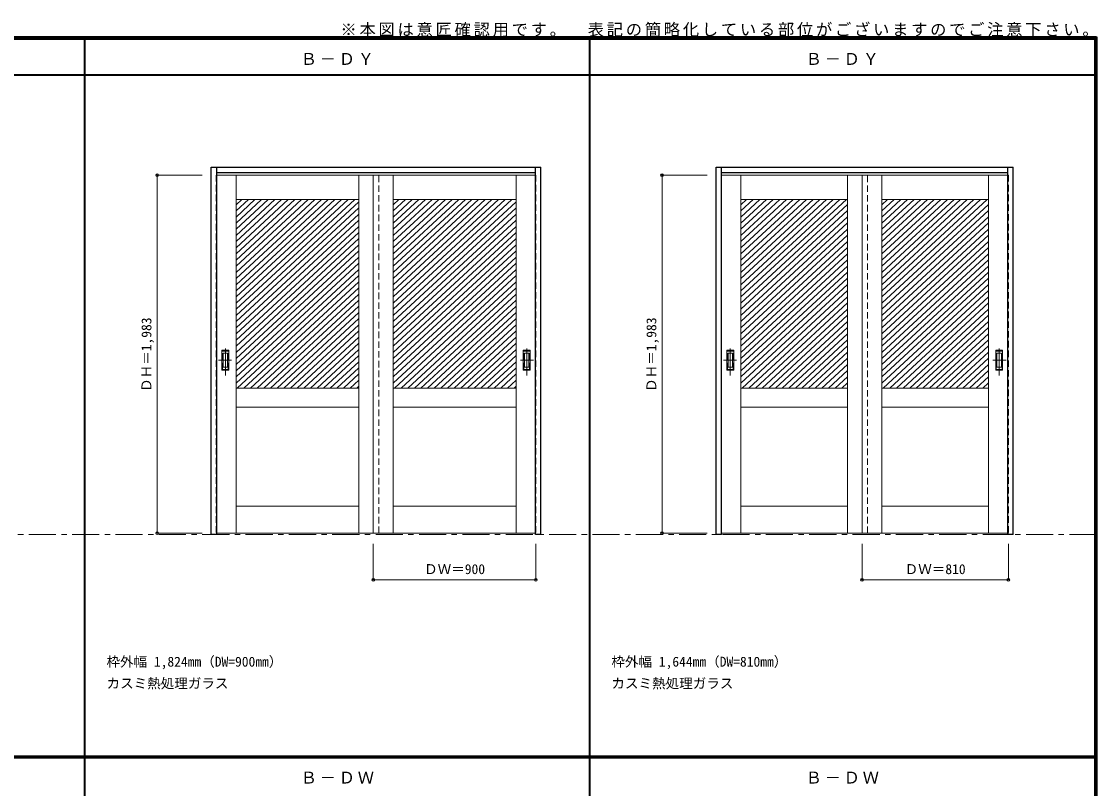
# Model space of a CAD drawing. Units: millimetres, scale not verified. Extents: x -6000 to 5700, y -4307 to 4260.
# Drawn here: x -250 to 5700, y 12 to 4260 of the extents above; entities that cross this region are included whole.
import ezdxf
from ezdxf.enums import TextEntityAlignment as Align

# ---------------------------------------------------------------- set-up
doc = ezdxf.new("R2010")
doc.units = ezdxf.units.MM
doc.header["$LTSCALE"] = 30
doc.header["$PDMODE"] = 32
doc.header["$PDSIZE"] = 15
doc.linetypes.add('CHAIN1', pattern=[8, 5, -1, 1, -1])
doc.linetypes.add('DASHED1', pattern=[1.8, 1.2, -0.6])
for name, color, linetype, lineweight in [('0-2_扉', 7, 'Continuous', 18), ('0-4_枠', 3, 'Continuous', 25), ('0-6_引手', 7, 'Continuous', 18), ('0-B_寸法', 4, 'Continuous', 9), ('0-C_ハッチ', 4, 'Continuous', 9), ('F-1_枠', 6, 'Continuous', 40)]:
    doc.layers.add(name, color=color, linetype=linetype, lineweight=lineweight)
doc.layers.add('0-A_文字', color=7, linetype='Continuous')
doc.styles.add('ＭＳ ゴシック', font='')
doc.styles.get('ＭＳ ゴシック').set_extended_font_data('MS Gothic')

msp = doc.modelspace()

# ---------------------------------------------------------------- linework, layer by layer
at = {"layer": '0-2_扉', "color": 4, "linetype": 'DASHED1', "lineweight": 9}
for p, q in [((827, 3409.5), (827, 1426.5)), ((830, 3409.5), (827, 3409.5)), ((1727, 1426.5), (1727, 3409.5)), ((2594, 3409.5), (2597, 3409.5)), ((2597, 3409.5), (2597, 1426.5)), ((3622, 3409.5), (3622, 1426.5)), ((3625, 3409.5), (3622, 3409.5)), ((4432, 1426.5), (4432, 3409.5)), ((5209, 3409.5), (5212, 3409.5)), ((827, 1426.5), (830, 1426.5)), ((2597, 1426.5), (2594, 1426.5)), ((3622, 1426.5), (3625, 1426.5))]:
    msp.add_line(p, q, dxfattribs=at)
at = {"layer": '0-2_扉'}
for p, q in [((1727, 3409.5), (830, 3409.5)), ((937, 3409.5), (937, 1426.5)), ((1617, 3409.5), (1617, 1426.5)), ((1697, 3409.5), (1697, 1426.5)), ((1697, 3409.5), (2594, 3409.5)), ((1807, 3409.5), (1807, 1426.5)), ((2487, 3409.5), (2487, 1426.5)), ((4432, 3409.5), (3625, 3409.5)), ((3732, 3409.5), (3732, 1426.5)), ((4322, 3409.5), (4322, 1426.5)), ((4402, 3409.5), (4402, 1426.5)), ((4402, 3409.5), (5209, 3409.5)), ((4512, 3409.5), (4512, 1426.5)), ((5102, 3409.5), (5102, 1426.5)), ((1617, 3274.5), (937, 3274.5)), ((1807, 3274.5), (2487, 3274.5)), ((4322, 3274.5), (3732, 3274.5)), ((4512, 3274.5), (5102, 3274.5)), ((937, 2229.5), (1537, 2229.5)), ((1617, 2229.5), (1364.5, 2229.5)), ((1807, 2229.5), (2059.5, 2229.5)), ((2487, 2229.5), (1887, 2229.5)), ((3732, 2229.5), (4322, 2229.5)), ((4303.5, 2229.5), (4114.5, 2229.5)), ((5102, 2229.5), (4512, 2229.5)), ((4530.5, 2229.5), (4719.5, 2229.5)), ((1617, 2124.5), (937, 2124.5)), ((1807, 2124.5), (2487, 2124.5)), ((4322, 2124.5), (3732, 2124.5)), ((4512, 2124.5), (5102, 2124.5)), ((1617, 1576.5), (937, 1576.5)), ((1807, 1576.5), (2487, 1576.5)), ((4322, 1576.5), (3732, 1576.5)), ((4512, 1576.5), (5102, 1576.5)), ((1727, 1426.5), (830, 1426.5)), ((1697, 1426.5), (2594, 1426.5)), ((4432, 1426.5), (3625, 1426.5)), ((4402, 1426.5), (5209, 1426.5))]:
    msp.add_line(p, q, dxfattribs=at)
at = {"layer": '0-2_扉', "color": 4, "linetype": 'DASHED1', "lineweight": 9}
msp.add_lwpolyline([(5212, 3409.5), (5212, 1426.5), (5209, 1426.5)], dxfattribs=at)
at = {"layer": '0-4_枠'}
for p, q in [((800, 1418), (800, 3453)), ((800, 3453), (2624, 3453)), ((830, 1418), (830, 3453)), ((2594, 1427.04), (2594, 3453)), ((2624, 1418), (2624, 3453)), ((3595, 1418), (3595, 3453)), ((3595, 3453), (5239, 3453)), ((3625, 1418), (3625, 3453)), ((5209, 1427.04), (5209, 3453)), ((5239, 1418), (5239, 3453)), ((830, 3423), (2594, 3423)), ((3625, 3423), (5209, 3423)), ((830, 1418), (800, 1418)), ((2594, 1426.7), (2594, 1427.04)), ((3625, 1418), (3595, 1418)), ((5209, 1426.7), (5209, 1427.04))]:
    msp.add_line(p, q, dxfattribs=at)
for points in [[(2624, 1418), (2594, 1418), (2594, 1426.7)], [(5239, 1418), (5209, 1418), (5209, 1426.7)]]:
    msp.add_lwpolyline(points, dxfattribs=at)
at = {"layer": '0-6_引手', "linetype": 'CHAIN1'}
for p, q in [((878, 2298.77), (878, 2469.62)), ((2546, 2298.77), (2546, 2469.62)), ((3673, 2298.77), (3673, 2469.62)), ((5161, 2298.77), (5161, 2469.62)), ((839.93, 2384), (912.44, 2384)), ((2584.07, 2384), (2511.56, 2384)), ((3634.93, 2384), (3707.43, 2384)), ((5199.07, 2384), (5126.56, 2384))]:
    msp.add_line(p, q, dxfattribs=at)
at = {"layer": '0-6_引手'}
for p, q in [((859, 2439), (897, 2439)), ((859, 2329), (859, 2439)), ((865.5, 2423), (890.5, 2423)), ((865.5, 2345), (865.5, 2423)), ((890.5, 2345), (890.5, 2423)), ((897, 2329), (897, 2439)), ((2565, 2439), (2527, 2439)), ((2527, 2329), (2527, 2439)), ((2558.5, 2423), (2533.5, 2423)), ((2533.5, 2345), (2533.5, 2423)), ((2558.5, 2345), (2558.5, 2423)), ((2565, 2329), (2565, 2439)), ((3654, 2439), (3692, 2439)), ((3654, 2329), (3654, 2439)), ((3660.5, 2423), (3685.5, 2423)), ((3660.5, 2345), (3660.5, 2423)), ((3685.5, 2345), (3685.5, 2423)), ((3692, 2329), (3692, 2439)), ((5180, 2439), (5142, 2439)), ((5142, 2329), (5142, 2439)), ((5173.5, 2423), (5148.5, 2423)), ((5148.5, 2345), (5148.5, 2423)), ((5173.5, 2345), (5173.5, 2423)), ((5180, 2329), (5180, 2439)), ((859, 2329), (897, 2329)), ((865.5, 2345), (890.5, 2345)), ((2565, 2329), (2527, 2329)), ((2558.5, 2345), (2533.5, 2345)), ((3654, 2329), (3692, 2329)), ((3660.5, 2345), (3685.5, 2345)), ((5180, 2329), (5142, 2329)), ((5173.5, 2345), (5148.5, 2345))]:
    msp.add_line(p, q, dxfattribs=at)
at = {"layer": '0-6_引手', "linetype": 'DASHED1'}
for p, q in [((894, 2333), (894, 2435)), ((2530, 2333), (2530, 2435)), ((3689, 2333), (3689, 2435)), ((5145, 2333), (5145, 2435)), ((862, 2333), (894, 2333)), ((2562, 2333), (2530, 2333)), ((3657, 2333), (3689, 2333)), ((5177, 2333), (5145, 2333))]:
    msp.add_line(p, q, dxfattribs=at)
for points in [[(862, 2333), (862, 2435), (894, 2435)], [(2562, 2333), (2562, 2435), (2530, 2435)], [(3657, 2333), (3657, 2435), (3689, 2435)], [(5177, 2333), (5177, 2435), (5145, 2435)]]:
    msp.add_lwpolyline(points, dxfattribs=at)
at = {"layer": '0-B_寸法'}
for p, q in [((500, 3409.5), (750, 3409.5)), ((500, 3409.5), (500, 1426.5)), ((3295, 3409.5), (3545, 3409.5)), ((3295, 3409.5), (3295, 1426.5)), ((500, 1426.5), (750, 1426.5)), ((3295, 1426.5), (3545, 1426.5)), ((1697, 1168), (1697, 1368)), ((2597, 1168), (2597, 1368)), ((4402, 1168), (4402, 1368)), ((5212, 1168), (5212, 1368)), ((1697, 1168), (2597, 1168)), ((4402, 1168), (5212, 1168))]:
    msp.add_line(p, q, dxfattribs=at)
at = {"layer": '0-B_寸法', "color": 7}
for p in [(500, 3409.5), (3295, 3409.5), (500, 1426.5), (3295, 1426.5), (1697, 1168), (2597, 1168), (4402, 1168), (5212, 1168)]:
    msp.add_point(p, dxfattribs=at)
at = {"layer": '0-C_ハッチ'}
for p, q in [((1005.14, 3274.5), (937, 3211.4)), ((1041.94, 3274.5), (937, 3177.33)), ((1078.74, 3274.5), (937, 3143.26)), ((1115.53, 3274.5), (937, 3109.19)), ((968.35, 3274.5), (937, 3245.47)), ((1152.33, 3274.5), (937, 3075.12)), ((1189.13, 3274.5), (937, 3041.05)), ((1225.92, 3274.5), (937, 3006.98)), ((1262.72, 3274.5), (937, 2972.91)), ((1299.52, 3274.5), (937, 2938.84)), ((1336.31, 3274.5), (937, 2904.76)), ((1373.11, 3274.5), (937, 2870.69)), ((1409.91, 3274.5), (937, 2836.62)), ((1446.7, 3274.5), (937, 2802.55)), ((1483.5, 3274.5), (937, 2768.48)), ((1520.3, 3274.5), (937, 2734.41)), ((1593.89, 3274.5), (937, 2666.27)), ((1557.1, 3274.5), (937, 2700.34)), ((1875.14, 3274.5), (1807, 3211.4)), ((1911.94, 3274.5), (1807, 3177.33)), ((1948.74, 3274.5), (1807, 3143.26)), ((1985.53, 3274.5), (1807, 3109.19)), ((1838.35, 3274.5), (1807, 3245.47)), ((2022.33, 3274.5), (1807, 3075.12)), ((2059.13, 3274.5), (1807, 3041.05)), ((2095.92, 3274.5), (1807, 3006.98)), ((2132.72, 3274.5), (1807, 2972.91)), ((2169.52, 3274.5), (1807, 2938.84)), ((2206.31, 3274.5), (1807, 2904.76)), ((2243.11, 3274.5), (1807, 2870.69)), ((2279.91, 3274.5), (1807, 2836.62)), ((2316.7, 3274.5), (1807, 2802.55)), ((2353.5, 3274.5), (1807, 2768.48)), ((2390.3, 3274.5), (1807, 2734.41)), ((2463.89, 3274.5), (1807, 2666.27)), ((2427.1, 3274.5), (1807, 2700.34)), ((3800.14, 3274.5), (3732, 3211.4)), ((3836.94, 3274.5), (3732, 3177.33)), ((3873.74, 3274.5), (3732, 3143.26)), ((3910.53, 3274.5), (3732, 3109.19)), ((3763.35, 3274.5), (3732, 3245.47)), ((3947.33, 3274.5), (3732, 3075.12)), ((3984.13, 3274.5), (3732, 3041.05)), ((4020.92, 3274.5), (3732, 3006.98)), ((4057.72, 3274.5), (3732, 2972.91)), ((4094.52, 3274.5), (3732, 2938.84)), ((4131.31, 3274.5), (3732, 2904.76)), ((4168.11, 3274.5), (3732, 2870.69)), ((4204.91, 3274.5), (3732, 2836.62)), ((4241.7, 3274.5), (3732, 2802.55)), ((4278.5, 3274.5), (3732, 2768.48)), ((4315.3, 3274.5), (3732, 2734.41)), ((4580.14, 3274.5), (4512, 3211.4)), ((4616.94, 3274.5), (4512, 3177.33)), ((4653.74, 3274.5), (4512, 3143.26)), ((4690.53, 3274.5), (4512, 3109.19)), ((4543.35, 3274.5), (4512, 3245.47)), ((4727.33, 3274.5), (4512, 3075.12)), ((4764.13, 3274.5), (4512, 3041.05)), ((4800.92, 3274.5), (4512, 3006.98)), ((4837.72, 3274.5), (4512, 2972.91)), ((4874.52, 3274.5), (4512, 2938.84)), ((4911.31, 3274.5), (4512, 2904.76)), ((4948.11, 3274.5), (4512, 2870.69)), ((4984.91, 3274.5), (4512, 2836.62)), ((5021.7, 3274.5), (4512, 2802.55)), ((5058.5, 3274.5), (4512, 2768.48)), ((5095.3, 3274.5), (4512, 2734.41)), ((1617, 3261.83), (937, 2632.2)), ((1617, 3227.75), (937, 2598.12)), ((2487, 3261.83), (1807, 2632.2)), ((2487, 3227.75), (1807, 2598.12)), ((4322, 3246.63), (3732, 2700.34)), ((5102, 3246.63), (4512, 2700.34)), ((1617, 3193.68), (937, 2564.05)), ((1617, 3159.61), (937, 2529.98)), ((2487, 3193.68), (1807, 2564.05)), ((2487, 3159.61), (1807, 2529.98)), ((4322, 3212.56), (3732, 2666.27)), ((4322, 3178.49), (3732, 2632.2)), ((5102, 3212.56), (4512, 2666.27)), ((5102, 3178.49), (4512, 2632.2)), ((1617, 3125.54), (937, 2495.91)), ((2487, 3125.54), (1807, 2495.91)), ((4322, 3144.42), (3732, 2598.12)), ((4322, 3110.35), (3732, 2564.05)), ((5102, 3144.42), (4512, 2598.12)), ((5102, 3110.35), (4512, 2564.05)), ((1617, 3091.47), (937, 2461.84)), ((1617, 3057.4), (937, 2427.77)), ((2487, 3091.47), (1807, 2461.84)), ((2487, 3057.4), (1807, 2427.77)), ((4322, 3076.28), (3732, 2529.98)), ((4322, 3042.21), (3732, 2495.91)), ((5102, 3076.28), (4512, 2529.98)), ((5102, 3042.21), (4512, 2495.91)), ((1617, 3023.33), (937, 2393.7)), ((1617, 2989.26), (937, 2359.63)), ((2487, 3023.33), (1807, 2393.7)), ((2487, 2989.26), (1807, 2359.63)), ((4322, 3008.14), (3732, 2461.84)), ((5102, 3008.14), (4512, 2461.84)), ((1617, 2955.19), (937, 2325.56)), ((1617, 2921.11), (937, 2291.49)), ((2487, 2955.19), (1807, 2325.56)), ((2487, 2921.11), (1807, 2291.49)), ((4322, 2974.07), (3732, 2427.77)), ((4322, 2939.99), (3732, 2393.7)), ((5102, 2974.07), (4512, 2427.77)), ((5102, 2939.99), (4512, 2393.7)), ((1617, 2887.04), (937, 2257.41)), ((2487, 2887.04), (1807, 2257.41)), ((4322, 2905.92), (3732, 2359.63)), ((4322, 2871.85), (3732, 2325.56)), ((5102, 2905.92), (4512, 2359.63)), ((5102, 2871.85), (4512, 2325.56)), ((1617, 2852.97), (943.65, 2229.5)), ((1617, 2818.9), (980.45, 2229.5)), ((2487, 2852.97), (1813.65, 2229.5)), ((2487, 2818.9), (1850.45, 2229.5)), ((4322, 2837.78), (3732, 2291.49)), ((4322, 2803.71), (3732, 2257.41)), ((5102, 2837.78), (4512, 2291.49)), ((5102, 2803.71), (4512, 2257.41)), ((1617, 2784.83), (1017.24, 2229.5)), ((1617, 2750.76), (1054.04, 2229.5)), ((2487, 2784.83), (1887.24, 2229.5)), ((2487, 2750.76), (1924.04, 2229.5)), ((4322, 2769.64), (3738.65, 2229.5)), ((5102, 2769.64), (4518.65, 2229.5)), ((1617, 2716.69), (1090.84, 2229.5)), ((1617, 2682.62), (1127.63, 2229.5)), ((2487, 2716.69), (1960.84, 2229.5)), ((2487, 2682.62), (1997.63, 2229.5)), ((4322, 2735.57), (3775.45, 2229.5)), ((4322, 2701.5), (3812.24, 2229.5)), ((5102, 2735.57), (4555.45, 2229.5)), ((5102, 2701.5), (4592.24, 2229.5)), ((1617, 2648.55), (1164.43, 2229.5)), ((2487, 2648.55), (2034.43, 2229.5)), ((4322, 2667.43), (3849.04, 2229.5)), ((4322, 2633.35), (3885.84, 2229.5)), ((5102, 2667.43), (4629.04, 2229.5)), ((5102, 2633.35), (4665.84, 2229.5)), ((1617, 2614.48), (1201.23, 2229.5)), ((1617, 2580.4), (1238.02, 2229.5)), ((2487, 2614.48), (2071.23, 2229.5)), ((2487, 2580.4), (2108.02, 2229.5)), ((4322, 2599.28), (3922.63, 2229.5)), ((4322, 2565.21), (3959.43, 2229.5)), ((5102, 2599.28), (4702.63, 2229.5)), ((5102, 2565.21), (4739.43, 2229.5)), ((1617, 2546.33), (1274.82, 2229.5)), ((1617, 2512.26), (1311.62, 2229.5)), ((2487, 2546.33), (2144.82, 2229.5)), ((2487, 2512.26), (2181.62, 2229.5)), ((4322, 2531.14), (3996.23, 2229.5)), ((5102, 2531.14), (4776.23, 2229.5)), ((1617, 2478.19), (1348.41, 2229.5)), ((1617, 2444.12), (1385.21, 2229.5)), ((2487, 2478.19), (2218.41, 2229.5)), ((2487, 2444.12), (2255.21, 2229.5)), ((4322, 2497.07), (4033.02, 2229.5)), ((4322, 2463), (4069.82, 2229.5)), ((5102, 2497.07), (4813.02, 2229.5)), ((5102, 2463), (4849.82, 2229.5)), ((1617, 2410.05), (1422.01, 2229.5)), ((2487, 2410.05), (2292.01, 2229.5)), ((4322, 2428.93), (4106.62, 2229.5)), ((4322, 2394.86), (4143.41, 2229.5)), ((5102, 2428.93), (4886.62, 2229.5)), ((5102, 2394.86), (4923.41, 2229.5)), ((1617, 2375.98), (1458.8, 2229.5)), ((1617, 2341.91), (1495.6, 2229.5)), ((2487, 2375.98), (2328.8, 2229.5)), ((2487, 2341.91), (2365.6, 2229.5)), ((4322, 2360.79), (4180.21, 2229.5)), ((4322, 2326.72), (4217.01, 2229.5)), ((5102, 2360.79), (4960.21, 2229.5)), ((5102, 2326.72), (4997.01, 2229.5)), ((1617, 2307.84), (1532.4, 2229.5)), ((1617, 2273.76), (1569.19, 2229.5)), ((2487, 2307.84), (2402.4, 2229.5)), ((2487, 2273.76), (2439.19, 2229.5)), ((4322, 2292.64), (4253.8, 2229.5)), ((5102, 2292.64), (5033.8, 2229.5)), ((1617, 2239.69), (1605.99, 2229.5)), ((2487, 2239.69), (2475.99, 2229.5)), ((4322, 2258.57), (4290.6, 2229.5)), ((5102, 2258.57), (5070.6, 2229.5))]:
    msp.add_line(p, q, dxfattribs=at)
at = {"layer": '0-C_ハッチ', "color": 7, "linetype": 'CHAIN1', "lineweight": 18}
msp.add_line((-5490, 1418), (5690, 1418), dxfattribs=at)
at = {"layer": 'F-1_枠'}
for p, q in [((-6000, 4175), (5700, 4175)), ((-6000, 4170), (5700, 4170)), ((100, -3790), (100, 4175)), ((2895, -3790), (2895, 4175)), ((5690, 4175), (5690, -4205)), ((5695, 4175), (5695, -4205)), ((5700, 4175), (5700, -4205)), ((-6000, 4165), (5700, 4165)), ((-6000, 3965), (5700, 3965)), ((-6000, 190.5), (5700, 190.5)), ((-6000, 187.5), (5700, 187.5)), ((-6000, 184.5), (5700, 184.5))]:
    msp.add_line(p, q, dxfattribs=at)

# ---------------------------------------------------------------- texts
at = {"layer": '0-A_文字', "style": 'ＭＳ ゴシック'}
for s, p in [('枠外幅 1,824mm（DW=900mm）', (220, 670.5)), ('枠外幅 1,644mm（DW=810mm）', (3015, 670.5)), ('カスミ熱処理ガラス', (220, 550.5)), ('カスミ熱処理ガラス', (3015, 550.5))]:
    msp.add_text(s, height=54.99, dxfattribs=at).set_placement(p, align=Align.BOTTOM_LEFT)
at = {"layer": '0-A_文字', "char_height": 65.98, "attachment_point": 7, "style": 'ＭＳ ゴシック'}
for s, insert in [('\\T1.17;※本図は意匠確認用です。\u3000表記の簡略化している部位がございますのでご注意下さい。', (1515, 4175)), ('\\T1.17;Ｂ－ＤＹ', (1295, 4020)), ('\\T1.17;Ｂ－ＤＹ', (4090, 4020)), ('\\T1.17;Ｂ－ＤＷ', (1295, 39.5)), ('\\T1.17;Ｂ－ＤＷ', (4090, 39.5))]:
    msp.add_mtext(s, dxfattribs=dict(at, insert=insert))
at = {"layer": '0-B_寸法', "color": 7, "style": 'ＭＳ ゴシック'}
for p in [(485, 2208.75), (3280, 2208.75)]:
    msp.add_text('ＤＨ＝1,983', height=54.99, rotation=90, dxfattribs=at).set_placement(p, align=Align.BOTTOM_LEFT)
for s, p in [('ＤＷ＝900', (1978.25, 1183)), ('ＤＷ＝810', (4638.25, 1183))]:
    msp.add_text(s, height=54.99, dxfattribs=at).set_placement(p, align=Align.BOTTOM_LEFT)

doc.saveas('drawing.dxf')
